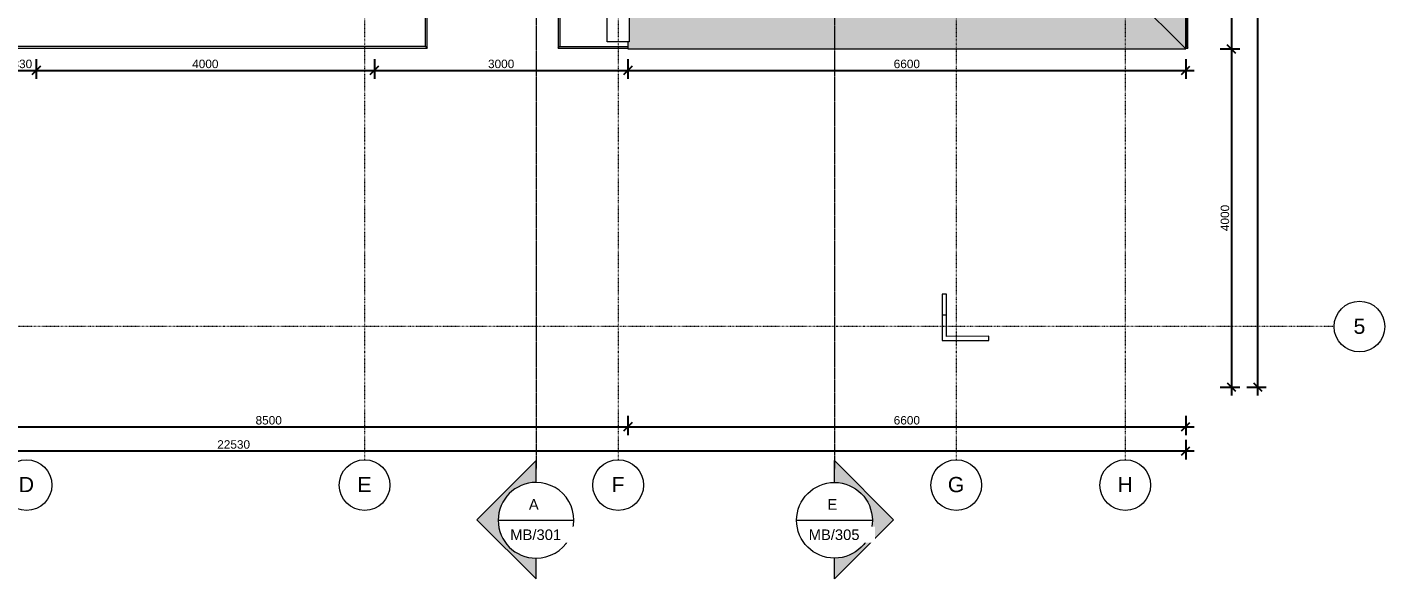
# Model space of a CAD drawing. Header units: millimetres. Extents: x -21051 to 202668, y -15646 to 13691.
# Drawn here: x 128774 to 144838, y -15278 to -8752 of the extents above; entities that cross this region are included whole.
import ezdxf

# ---------------------------------------------------------------- set-up
doc = ezdxf.new("R2010")
doc.units = ezdxf.units.MM
doc.linetypes.add('Dash dot', pattern=[15.875, 6.35, -4.7625, 0, -4.7625])
doc.linetypes.add('TD_Level Line', pattern=[8, 4, -2, 0, -2])
for name, color, linetype, lineweight in [('A-ANNO-DIMS', 211, 'Continuous', 9), ('A-ROOF', 132, 'Continuous', 5), ('A-ROOF-PATT', 132, 'Continuous', 5), ('A-WALL', 113, 'Continuous', 5), ('G-ANNO-SYMB', 111, 'Continuous', 9), ('I-WALL', 2, 'Continuous', 5), ('Q-CASE', 31, 'Continuous', 5), ('S-GRID', 1, 'Continuous', 9), ('S-GRID-IDEN', 1, 'Continuous', 9)]:
    doc.layers.add(name, color=color, linetype=linetype, lineweight=lineweight)
doc.layers.get('0').off()
doc.styles.add('Arial', font='arial.ttf', dxfattribs={"height": 250})
doc.styles.add('Arial_1', font='arial.ttf', dxfattribs={"height": 125})
doc.styles.add('Arial_3', font='arial.ttf', dxfattribs={"height": 100})
doc.dimstyles.new('Arial_1_0', dxfattribs={"dimscale": 304.8, "dimtxt": 102.02594, "dimasz": 0.328084, "dimexe": 0.328084, "dimexo": 0.0625, "dimgap": 0.082021, "dimtad": 1, "dimdec": 0, "dimzin": 0, "dimdsep": 46, "dimtxsty": 'Arial_3', "dimblk1": 'OBLIQUE', "dimblk2": 'OBLIQUE', "dimsah": 1, "dimcen": 0.09, "dimdle": 0.328084, "dimazin": 0, "dimtfac": 1, "dimtdec": 4, "dimtix": 1, "dimtmove": 0, "dimatfit": 3, "dimfxl": 0.492126, "dimfxlon": 1, "dimtvp": 1, "dimtolj": 1, "dimtzin": 0, "dimarcsym": 2})

# ---------------------------------------------------------------- blocks, each defined once
blk = doc.blocks.new('PARAPET4 - PARAPET-973503-02_Pent floor')
at = {"layer": 'Q-CASE'}
for p, q in [((-9925, 12892), (-9479, -681)), ((-9460, -662), (-9905, 12874)), ((-9479, -681), (-7425, -614)), ((-9460, -662), (-7426, -595)), ((-7374, -2162), (-9428, -2229)), ((-9428, -2229), (-9401, -3055)), ((-7374, -2181), (-9408, -2248)), ((-9408, -2248), (-9382, -3054)), ((-9183, -9677), (7273, -9136)), ((7254, -9117), (-9164, -9657)), ((-9184, -9651), (-9183, -9677)), ((-9165, -9650), (-9164, -9657))]:
    blk.add_line(p, q, dxfattribs=at)
for points, knots in [([(-9478, -681), (-9479, -682), (-9479, -682), (-9478, -680), (-9476, -679), (-9475, -677), (-9473, -675), (-9472, -674), (-9470, -672), (-9468, -670), (-9465, -666), (-9462, -664), (-9460, -662)], [0.4444444, 0.4444444, 0.4444444, 0.4444444, 0.5555556, 0.6111111, 0.6666667, 0.75, 0.7708333, 0.7916667, 0.8333333, 0.875, 0.9166667, 1, 1, 1, 1]), ([(-9428, -2230), (-9428, -2229), (-9428, -2229), (-9427, -2230), (-9425, -2232), (-9423, -2234), (-9422, -2235), (-9420, -2236), (-9418, -2238), (-9416, -2240), (-9413, -2243), (-9410, -2246), (-9408, -2248)], [0.4444444, 0.4444444, 0.4444444, 0.4444444, 0.5555556, 0.6111111, 0.6666667, 0.75, 0.7708333, 0.7916667, 0.8333333, 0.875, 0.9166667, 1, 1, 1, 1]), ([(-9164, -9657), (-9166, -9659), (-9169, -9662), (-9172, -9665), (-9174, -9667), (-9176, -9669), (-9177, -9670), (-9179, -9672), (-9181, -9674), (-9182, -9676), (-9183, -9677), (-9183, -9677), (-9183, -9676)], [-1, -1, -1, -1, -0.9166667, -0.875, -0.8333333, -0.7916667, -0.7708333, -0.75, -0.6666667, -0.6111111, -0.5555556, -0.4444444, -0.4444444, -0.4444444, -0.4444444])]:
    blk.add_open_spline(points, degree=3, knots=knots, dxfattribs=at)
blk = doc.blocks.new('brick facing edge - brick facing edge-1233025-02_Pent floor')
at = {"layer": 'A-WALL'}
for p, q in [((-12437, -6876), (-12737, -6886)), ((-12737, -6886), (-12719, -7436)), ((-12187, -6868), (-12437, -6876)), ((-12436, -6926), (-12437, -6876)), ((-12186, -6918), (-12187, -6868)), ((-12686, -6935), (-12436, -6926)), ((-12669, -7434), (-12686, -6935)), ((-12436, -6926), (-12186, -6918)), ((-12719, -7436), (-12669, -7434))]:
    blk.add_line(p, q, dxfattribs=at)
blk = doc.blocks.new('Section - _-1243848-02_Pent floor')
at = {"layer": 'G-ANNO-SYMB'}
h = blk.add_hatch(color=256, dxfattribs=at)
edge = h.paths.add_edge_path()
edge.add_line((-12.93, 0), (-5.93, 7))
edge.add_line((-5.93, 7), (1.07, 0))
edge.add_line((1.07, 0), (-1.52, 0))
edge.add_arc((-6, 0), 4.48, 0, 180)
edge.add_line((-10.48, 0), (-12.93, 0))
for p, q in [((-5.93, 7), (-12.93, 0)), ((1.07, 0), (-5.93, 7)), ((-12.93, 0), (-10.48, 0)), ((-1.52, 0), (1.07, 0))]:
    blk.add_line(p, q, dxfattribs=at)
for start, end in [(360, 180), (0, 180), (180, 360)]:
    blk.add_arc((-6, 0), 4.48, start, end, dxfattribs=at)
blk = doc.blocks.new('Grid - _-182767-02_Pent floor')
at = {"layer": 'S-GRID-IDEN'}
blk.add_circle((0, 0), 3, dxfattribs=at)
blk = doc.blocks.new('_Oblique')
at = {"color": 0, "linetype": 'ByBlock', "lineweight": -2}
blk.add_line((-0.5, -0.5), (0.5, 0.5), dxfattribs=at)
blk = doc.blocks.new('*D1438')
at = {"layer": 'A-ANNO-DIMS', "color": 0, "lineweight": -2, "transparency": 16777216}
for p, q in [((128552, -9132), (128552, -9363)), ((128882, -9132), (128882, -9363)), ((128452, -9263), (128982, -9263))]:
    blk.add_line(p, q, dxfattribs=at)
at = {"layer": 'Defpoints', "color": 0, "transparency": 16777216}
for p in [(128552, -9113), (128882, -9113), (128882, -9263)]:
    blk.add_point(p, dxfattribs=at)
at = {"layer": 'A-ANNO-DIMS', "color": 0, "lineweight": -2, "transparency": 16777216, "xscale": 100, "yscale": 100, "zscale": 100, "rotation": 180}
blk.add_blockref('_Oblique', (128552, -9263), dxfattribs=at)
at = {"layer": 'A-ANNO-DIMS', "color": 0, "lineweight": -2, "transparency": 16777216, "xscale": 100, "yscale": 100, "zscale": 100}
blk.add_blockref('_Oblique', (128882, -9263), dxfattribs=at)
at = {"layer": 'A-ANNO-DIMS', "color": 0, "transparency": 16777216, "insert": (128717, -9187), "char_height": 100, "width": 276.88, "attachment_point": 5, "style": 'Arial_3'}
blk.add_mtext('\\A1;330', dxfattribs=at)
blk = doc.blocks.new('*D1439')
at = {"layer": 'A-ANNO-DIMS', "color": 0, "lineweight": -2, "transparency": 16777216}
for p, q in [((128882, -9132), (128882, -9363)), ((132882, -9132), (132882, -9363)), ((128782, -9263), (132982, -9263))]:
    blk.add_line(p, q, dxfattribs=at)
at = {"layer": 'Defpoints', "color": 0, "transparency": 16777216}
for p in [(128882, -9113), (132882, -9113), (132882, -9263)]:
    blk.add_point(p, dxfattribs=at)
at = {"layer": 'A-ANNO-DIMS', "color": 0, "lineweight": -2, "transparency": 16777216, "xscale": 100, "yscale": 100, "zscale": 100, "rotation": 180}
blk.add_blockref('_Oblique', (128882, -9263), dxfattribs=at)
at = {"layer": 'A-ANNO-DIMS', "color": 0, "lineweight": -2, "transparency": 16777216, "xscale": 100, "yscale": 100, "zscale": 100}
blk.add_blockref('_Oblique', (132882, -9263), dxfattribs=at)
at = {"layer": 'A-ANNO-DIMS', "color": 0, "transparency": 16777216, "insert": (130882, -9187), "char_height": 100, "width": 369.18, "attachment_point": 5, "style": 'Arial_3'}
blk.add_mtext('\\A1;4000', dxfattribs=at)
blk = doc.blocks.new('*D1440')
at = {"layer": 'A-ANNO-DIMS', "color": 0, "lineweight": -2, "transparency": 16777216}
for p, q in [((132882, -9132), (132882, -9363)), ((135882, -9132), (135882, -9363)), ((132782, -9263), (135982, -9263))]:
    blk.add_line(p, q, dxfattribs=at)
at = {"layer": 'Defpoints', "color": 0, "transparency": 16777216}
for p in [(132882, -9113), (135882, -9113), (135882, -9263)]:
    blk.add_point(p, dxfattribs=at)
at = {"layer": 'A-ANNO-DIMS', "color": 0, "lineweight": -2, "transparency": 16777216, "xscale": 100, "yscale": 100, "zscale": 100, "rotation": 180}
blk.add_blockref('_Oblique', (132882, -9263), dxfattribs=at)
at = {"layer": 'A-ANNO-DIMS', "color": 0, "lineweight": -2, "transparency": 16777216, "xscale": 100, "yscale": 100, "zscale": 100}
blk.add_blockref('_Oblique', (135882, -9263), dxfattribs=at)
at = {"layer": 'A-ANNO-DIMS', "color": 0, "transparency": 16777216, "insert": (134382, -9187), "char_height": 100, "width": 369.18, "attachment_point": 5, "style": 'Arial_3'}
blk.add_mtext('\\A1;3000', dxfattribs=at)
blk = doc.blocks.new('*D1441')
at = {"layer": 'A-ANNO-DIMS', "color": 0, "lineweight": -2, "transparency": 16777216}
for p, q in [((135882, -9132), (135882, -9363)), ((142482, -9132), (142482, -9363)), ((135782, -9263), (142582, -9263))]:
    blk.add_line(p, q, dxfattribs=at)
at = {"layer": 'Defpoints', "color": 0, "transparency": 16777216}
for p in [(135882, -9113), (142482, -9113), (142482, -9263)]:
    blk.add_point(p, dxfattribs=at)
at = {"layer": 'A-ANNO-DIMS', "color": 0, "lineweight": -2, "transparency": 16777216, "xscale": 100, "yscale": 100, "zscale": 100, "rotation": 180}
blk.add_blockref('_Oblique', (135882, -9263), dxfattribs=at)
at = {"layer": 'A-ANNO-DIMS', "color": 0, "lineweight": -2, "transparency": 16777216, "xscale": 100, "yscale": 100, "zscale": 100}
blk.add_blockref('_Oblique', (142482, -9263), dxfattribs=at)
at = {"layer": 'A-ANNO-DIMS', "color": 0, "transparency": 16777216, "insert": (139182, -9187), "char_height": 100, "width": 369.18, "attachment_point": 5, "style": 'Arial_3'}
blk.add_mtext('\\A1;6600', dxfattribs=at)
blk = doc.blocks.new('*D1409')
at = {"layer": 'A-ANNO-DIMS', "color": 0, "lineweight": -2, "transparency": 16777216}
for p, q in [((127282, -13479), (135982, -13479)), ((127382, -13348), (127382, -13579)), ((135882, -13348), (135882, -13579))]:
    blk.add_line(p, q, dxfattribs=at)
at = {"layer": 'Defpoints', "color": 0, "transparency": 16777216}
for p in [(127382, -13329), (135882, -13329), (135882, -13479)]:
    blk.add_point(p, dxfattribs=at)
at = {"layer": 'A-ANNO-DIMS', "color": 0, "lineweight": -2, "transparency": 16777216, "xscale": 100, "yscale": 100, "zscale": 100, "rotation": 180}
blk.add_blockref('_Oblique', (127382, -13479), dxfattribs=at)
at = {"layer": 'A-ANNO-DIMS', "color": 0, "lineweight": -2, "transparency": 16777216, "xscale": 100, "yscale": 100, "zscale": 100}
blk.add_blockref('_Oblique', (135882, -13479), dxfattribs=at)
at = {"layer": 'A-ANNO-DIMS', "color": 0, "transparency": 16777216, "insert": (131632, -13403), "char_height": 100, "width": 369.18, "attachment_point": 5, "style": 'Arial_3'}
blk.add_mtext('\\A1;8500', dxfattribs=at)
blk = doc.blocks.new('*D1410')
at = {"layer": 'A-ANNO-DIMS', "color": 0, "lineweight": -2, "transparency": 16777216}
for p, q in [((135782, -13479), (142582, -13479)), ((135882, -13348), (135882, -13579)), ((142482, -13348), (142482, -13579))]:
    blk.add_line(p, q, dxfattribs=at)
at = {"layer": 'Defpoints', "color": 0, "transparency": 16777216}
for p in [(135882, -13329), (142482, -13329), (142482, -13479)]:
    blk.add_point(p, dxfattribs=at)
at = {"layer": 'A-ANNO-DIMS', "color": 0, "lineweight": -2, "transparency": 16777216, "xscale": 100, "yscale": 100, "zscale": 100, "rotation": 180}
blk.add_blockref('_Oblique', (135882, -13479), dxfattribs=at)
at = {"layer": 'A-ANNO-DIMS', "color": 0, "lineweight": -2, "transparency": 16777216, "xscale": 100, "yscale": 100, "zscale": 100}
blk.add_blockref('_Oblique', (142482, -13479), dxfattribs=at)
at = {"layer": 'A-ANNO-DIMS', "color": 0, "transparency": 16777216, "insert": (139182, -13403), "char_height": 100, "width": 369.18, "attachment_point": 5, "style": 'Arial_3'}
blk.add_mtext('\\A1;6600', dxfattribs=at)
blk = doc.blocks.new('*D1411')
at = {"layer": 'A-ANNO-DIMS', "color": 0, "lineweight": -2, "transparency": 16777216}
for p, q in [((119952, -13634), (119952, -13865)), ((142482, -13634), (142482, -13865)), ((119852, -13765), (142582, -13765))]:
    blk.add_line(p, q, dxfattribs=at)
at = {"layer": 'Defpoints', "color": 0, "transparency": 16777216}
for p in [(119952, -13615), (142482, -13615), (142482, -13765)]:
    blk.add_point(p, dxfattribs=at)
at = {"layer": 'A-ANNO-DIMS', "color": 0, "lineweight": -2, "transparency": 16777216, "xscale": 100, "yscale": 100, "zscale": 100, "rotation": 180}
blk.add_blockref('_Oblique', (119952, -13765), dxfattribs=at)
at = {"layer": 'A-ANNO-DIMS', "color": 0, "lineweight": -2, "transparency": 16777216, "xscale": 100, "yscale": 100, "zscale": 100}
blk.add_blockref('_Oblique', (142482, -13765), dxfattribs=at)
at = {"layer": 'A-ANNO-DIMS', "color": 0, "transparency": 16777216, "insert": (131217, -13689), "char_height": 100, "width": 461.47, "attachment_point": 5, "style": 'Arial_3'}
blk.add_mtext('\\A1;22530', dxfattribs=at)
blk = doc.blocks.new('*D1419')
at = {"layer": 'A-ANNO-DIMS', "color": 0, "lineweight": -2, "transparency": 16777216}
for p, q in [((142891, 7421), (143122, 7421)), ((143022, 7521), (143022, -9109)), ((142891, -9009), (143122, -9009))]:
    blk.add_line(p, q, dxfattribs=at)
at = {"layer": 'Defpoints', "color": 0, "transparency": 16777216}
for p in [(142872, 7421), (142872, -9009), (143022, -9009)]:
    blk.add_point(p, dxfattribs=at)
at = {"layer": 'A-ANNO-DIMS', "color": 0, "lineweight": -2, "transparency": 16777216, "xscale": 100, "yscale": 100, "zscale": 100}
for p, rotation in [((143022, 7421), 90), ((143022, -9009), 270)]:
    blk.add_blockref('_Oblique', p, dxfattribs=dict(at, rotation=rotation))
at = {"layer": 'A-ANNO-DIMS', "color": 0, "transparency": 16777216, "insert": (142945, -794), "char_height": 100, "width": 461.47, "attachment_point": 5, "rotation": 90, "style": 'Arial_3'}
blk.add_mtext('\\A1;16430', dxfattribs=at)
blk = doc.blocks.new('*D1420')
at = {"layer": 'A-ANNO-DIMS', "color": 0, "lineweight": -2, "transparency": 16777216}
for p, q in [((143022, -8909), (143022, -13109)), ((142891, -9009), (143122, -9009)), ((142891, -13009), (143122, -13009))]:
    blk.add_line(p, q, dxfattribs=at)
at = {"layer": 'Defpoints', "color": 0, "transparency": 16777216}
for p in [(142872, -9009), (142872, -13009), (143022, -13009)]:
    blk.add_point(p, dxfattribs=at)
at = {"layer": 'A-ANNO-DIMS', "color": 0, "lineweight": -2, "transparency": 16777216, "xscale": 100, "yscale": 100, "zscale": 100}
for p, rotation in [((143022, -9009), 90), ((143022, -13009), 270)]:
    blk.add_blockref('_Oblique', p, dxfattribs=dict(at, rotation=rotation))
at = {"layer": 'A-ANNO-DIMS', "color": 0, "transparency": 16777216, "insert": (142946, -11009), "char_height": 100, "width": 369.18, "attachment_point": 5, "rotation": 90, "style": 'Arial_3'}
blk.add_mtext('\\A1;4000', dxfattribs=at)
blk = doc.blocks.new('*D1421')
at = {"layer": 'A-ANNO-DIMS', "color": 0, "lineweight": -2, "transparency": 16777216}
for p, q in [((143203, 10656), (143434, 10656)), ((143334, -13109), (143334, 10756)), ((143203, -13009), (143434, -13009))]:
    blk.add_line(p, q, dxfattribs=at)
at = {"layer": 'Defpoints', "color": 0, "transparency": 16777216}
for p in [(143184, 10656), (143334, 10656), (143184, -13009)]:
    blk.add_point(p, dxfattribs=at)
at = {"layer": 'A-ANNO-DIMS', "color": 0, "lineweight": -2, "transparency": 16777216, "xscale": 100, "yscale": 100, "zscale": 100}
for p, rotation in [((143334, 10656), 90), ((143334, -13009), 270)]:
    blk.add_blockref('_Oblique', p, dxfattribs=dict(at, rotation=rotation))
at = {"layer": 'A-ANNO-DIMS', "color": 0, "transparency": 16777216, "insert": (143258, -1177), "char_height": 100, "width": 461.47, "attachment_point": 5, "rotation": 90, "style": 'Arial_3'}
blk.add_mtext('\\A1;23665', dxfattribs=at)

msp = doc.modelspace()

# ---------------------------------------------------------------- hatches: boundary and pattern name
at = {"layer": 'A-ROOF-PATT'}
h = msp.add_hatch(dxfattribs=at)
h.set_pattern_fill('FP_5', color=256, style=0, pattern_type=2)
h.set_pattern_definition([(5.321, (134349.0554, 614.184), (-1422.777465, -126.991261), [109.552, -2629.24]), (270, (134458.14, 624.34), (118.565, -127), [10.16, -116.84]), (90, (134467.62, 497.34), (-118.565, 127), [35.56, -91.44]), (180, (134467.62, 532.9), (-118.565, -127), [11.856, -106.708]), (0, (134455.76, 614.18), (118.565, 127), [11.856, -106.708]), (90, (134467.62, 614.18), (-118.565, 127), [10.16, -116.84]), (90, (134458.14, 497.34), (-118.565, 127), [25.4, -101.6]), (174.679, (134458.1354, 522.744), (-1422.777465, 126.991261), [109.552, -2629.24]), (140.782, (134452.2074, 522.744), (2015.6072356, -1650.990985), [32.138, -3181.648]), (107.286, (134427.31, 543.064), (-118.566, 253.99939), [31.922, -367.1]), (72.714, (134417.823, 573.544), (-118.566, -253.99939), [31.922, -367.1]), (39.218, (134427.3084, 604.024), (2015.6072356, 1650.990985), [32.138, -3181.648]), (108.981, (134435.6084, 549.414), (474.2663295, -1396.9973541), [25.517, -2526.225]), (71.019, (134427.3084, 573.544), (474.2663295, 1396.9973541), [25.517, -2526.225]), (39.321, (134435.6084, 597.674), (1541.347746, 1269.9923843), [26.055, -2579.41]), (140.679, (134455.7644, 532.904), (1541.347746, -1269.9923843), [26.055, -2579.41])])
h.paths.add_polyline_path([(142481.6, -9009.2), (142481.6, 7420.8), (135919.2, 858.5), (135919.2, -2446.8), (142356.1, -8883.7)])
h = msp.add_hatch(dxfattribs=at)
h.set_pattern_fill('FP_6', color=256, style=0, pattern_type=2)
h.set_pattern_definition([(275.321, (133254.3914, -735.031), (-126.991261, 1422.777465), [109.552, -2629.24]), (180, (133264.55, -844.11), (-127, -118.565), [10.16, -116.84]), (0, (133137.55, -853.6), (127, 118.565), [35.56, -91.44]), (90, (133173.11, -853.6), (-127, 118.565), [11.856, -106.708]), (270, (133254.39, -841.74), (127, -118.565), [11.856, -106.708]), (0, (133254.39, -853.6), (127, 118.565), [10.16, -116.84]), (0, (133137.55, -844.11), (127, 118.565), [25.4, -101.6]), (84.679, (133162.9514, -844.11), (126.991261, 1422.777465), [109.552, -2629.24]), (50.782, (133162.9514, -838.182), (-1650.990985, -2015.6072356), [32.138, -3181.648]), (17.286, (133183.27, -813.283), (253.99939, 118.566), [31.922, -367.1]), (342.714, (133213.75, -803.798), (-253.99939, 118.566), [31.922, -367.1]), (309.218, (133244.2314, -813.283), (1650.990985, -2015.6072356), [32.138, -3181.648]), (18.981, (133189.6214, -821.583), (-1396.9973541, -474.2663295), [25.517, -2526.225]), (341.019, (133213.7514, -813.283), (1396.9973541, -474.2663295), [25.517, -2526.225]), (309.321, (133237.8814, -821.583), (1269.9923843, -1541.347746), [26.055, -2579.41]), (50.679, (133173.1114, -841.739), (-1269.9923843, -1541.347746), [26.055, -2579.41])])
h.paths.add_polyline_path([(135907.7, -9009.2), (142481.6, -9009.2), (135919.2, -2446.8), (135919.2, -5332.6), (135896.6, -5332.6), (135896.6, -8923.4), (135881.6, -8923.4), (135881.6, -9009.2), (135896.6, -9009.2)])

# ---------------------------------------------------------------- linework, layer by layer
at = {"layer": 'A-ROOF'}
for p, q in [((142481.6, -9009.2), (142481.6, 7420.8)), ((135919.2, -2446.8), (142481.6, -9009.2)), ((135881.6, -8923.4), (135881.6, -9009.2)), ((135881.6, -9009.2), (142481.6, -9009.2))]:
    msp.add_line(p, q, dxfattribs=at)
at = {"layer": 'G-ANNO-SYMB', "linetype": 'TD_Level Line', "lineweight": 18}
for p, q in [((134795.3, 12010), (134795.3, -13985.5)), ((138326.1, 12010), (138326.1, -13985.5))]:
    msp.add_line(p, q, dxfattribs=at)
at = {"layer": 'G-ANNO-SYMB'}
for p, q in [((134347.3, -14585.5), (135243.3, -14585.5)), ((137878.1, -14585.5), (138774.1, -14585.5))]:
    msp.add_line(p, q, dxfattribs=at)
at = {"layer": 'I-WALL'}
for p, q in [((135636.6, -8923.4), (135636.6, -6944.2)), ((135896.6, -6944.2), (135896.6, -8923.4)), ((135896.6, -8923.4), (135636.6, -8923.4))]:
    msp.add_line(p, q, dxfattribs=at)
at = {"layer": 'S-GRID', "linetype": 'Dash dot', "lineweight": 18}
for p, q in [((132766.6, 8999.9), (132766.6, -11369.2)), ((135766.6, 8999.9), (135766.6, -11369.2)), ((139766.6, 8999.9), (139766.6, -11369.2)), ((141766.6, 8999.9), (141766.6, -11369.2)), ((132766.6, -11369.2), (132766.6, -13869.2)), ((135766.6, -11369.2), (135766.6, -13869.2)), ((139766.6, -11369.2), (139766.6, -13869.2)), ((141766.6, -11369.2), (141766.6, -13869.2)), ((141737.6, -12294.2), (116963.2, -12294.2)), ((144237.6, -12294.2), (141737.6, -12294.2))]:
    msp.add_line(p, q, dxfattribs=at)

# ---------------------------------------------------------------- block references
at = {"layer": 'A-WALL', "rotation": 88.11700695989701}
msp.add_blockref('brick facing edge - brick facing edge-1233025-02_Pent floor', (133137.6, 497.3), dxfattribs=at)
at = {"layer": 'G-ANNO-SYMB', "xscale": 99.99999999999994, "yscale": 99.99999999999994, "zscale": 99.99999999999994, "rotation": 89.99999999999947}
msp.add_blockref('Section - _-1243848-02_Pent floor', (134795.3, -13985.5), dxfattribs=at)
at = {"layer": 'G-ANNO-SYMB', "extrusion": (0, 0, -1), "xscale": 99.99999999999994, "yscale": 99.99999999999994, "zscale": 99.99999999999994, "rotation": 90.00000000000064}
msp.add_blockref('Section - _-1243848-02_Pent floor', (-138326.1, -13985.5), dxfattribs=at)
at = {"layer": 'Q-CASE', "rotation": 88.11700695989701}
msp.add_blockref('PARAPET4 - PARAPET-973503-02_Pent floor', (133137.6, 497.3), dxfattribs=at)
at = {"layer": 'S-GRID-IDEN'}
for p, xscale, yscale, zscale, rotation in [((144537.6, -12294.2), 99.99999999999994, 99.99999999999994, 99.99999999999994, 90), ((128766.6, -14169.2), 99.99999999999994, 99.99999999999994, 99.99999999999994, 180), ((132766.6, -14169.2), 99.99999999999994, 99.99999999999994, 99.99999999999994, 180), ((135766.6, -14169.2), 99.99999999999994, 99.99999999999994, 99.99999999999994, 180), ((139766.6, -14169.2), 99.99999999999993, 99.99999999999993, 99.99999999999993, 180), ((141766.6, -14169.2), 99.99999999999993, 99.99999999999993, 99.99999999999993, 180)]:
    msp.add_blockref('Grid - _-182767-02_Pent floor', p, dxfattribs=dict(at, xscale=xscale, yscale=yscale, zscale=zscale, rotation=rotation))

# ---------------------------------------------------------------- dimensions: what is measured, and where the dimension line sits
at = {"layer": 'A-ANNO-DIMS'}
for base, p1, p2, override, picture, middle in [((143334.4, 10655.8), (143184.4, -13009.2), (143184.4, 10655.8), {"dimpost": '<>', "dimfxl": 23665}, '*D1421', (143258.3, -1176.7)), ((143021.6, -9009.2), (142871.6, 7420.8), (142871.6, -9009.2), {"dimpost": '<>', "dimfxl": 16430}, '*D1419', (142945.5, -794.2)), ((143021.6, -13009.2), (142871.6, -9009.2), (142871.6, -13009.2), {"dimpost": '<>', "dimfxl": 4000}, '*D1420', (142945.5, -11009.2))]:
    dim = msp.add_linear_dim(base=base, p1=p1, p2=p2, angle=90, dimstyle='Arial_1_0', override=override, dxfattribs=at)
    dim.commit()
    dim.dimension.update_dxf_attribs({"geometry": picture, "text_midpoint": middle})
for base, p1, p2, override, picture, middle in [((128881.6, -9263), (128551.6, -9113), (128881.6, -9113), {"dimpost": '<>', "dimfxl": 330}, '*D1438', (128716.6, -9186.9)), ((132881.6, -9263), (128881.6, -9113), (132881.6, -9113), {"dimpost": '<>', "dimfxl": 4000}, '*D1439', (130881.6, -9187)), ((135881.6, -9263), (132881.6, -9113), (135881.6, -9113), {"dimpost": '<>', "dimfxl": 3000}, '*D1440', (134381.6, -9186.9)), ((142481.6, -9263), (135881.6, -9113), (142481.6, -9113), {"dimpost": '<>', "dimfxl": 6600}, '*D1441', (139181.6, -9187)), ((135881.6, -13479), (127381.6, -13329), (135881.6, -13329), {"dimpost": '<>', "dimfxl": 8500}, '*D1409', (131631.6, -13403)), ((142481.6, -13479), (135881.6, -13329), (142481.6, -13329), {"dimpost": '<>', "dimfxl": 6600}, '*D1410', (139181.6, -13403)), ((142481.6, -13764.8), (119951.6, -13614.8), (142481.6, -13614.8), {"dimpost": '<>', "dimfxl": 22530}, '*D1411', (131216.6, -13688.7))]:
    dim = msp.add_linear_dim(base=base, p1=p1, p2=p2, dimstyle='Arial_1_0', override=override, dxfattribs=at)
    dim.commit()
    dim.dimension.update_dxf_attribs({"geometry": picture, "text_midpoint": middle})

# ---------------------------------------------------------------- next in the draw order: texts
at = {"layer": 'G-ANNO-SYMB', "char_height": 125, "attachment_point": 1, "style": 'Arial', "bg_fill": 3, "box_fill_scale": 1.25, "bg_fill_color": 256, "bg_fill_true_color": 13158600, "bg_fill_transparency": 0}
for s, insert, width in [('A', (134710.2, -14335.3), 144.304), ('E', (138240.9, -14335.3), 144.304), ('MB/301', (134490, -14693.6), 753.586), ('MB/305', (138020.7, -14693.6), 753.586)]:
    msp.add_mtext(s, dxfattribs=dict(at, insert=insert, width=width))
at = {"layer": 'S-GRID-IDEN', "char_height": 180, "attachment_point": 1, "style": 'Arial_1', "bg_fill": 3, "box_fill_scale": 1.25, "bg_fill_color": 256, "bg_fill_true_color": 13158600, "bg_fill_transparency": 0}
for s, insert, width in [('5', (144467.2, -12200.2), 168.354), ('D', (128674.2, -14072.5), 216.456), ('E', (132680.7, -14072.5), 200.422), ('F', (135687.2, -14072.5), 184.388), ('G', (139667.2, -14072.5), 232.489), ('H', (141674.2, -14072.5), 216.456)]:
    msp.add_mtext(s, dxfattribs=dict(at, insert=insert, width=width))

doc.saveas('drawing.dxf')
